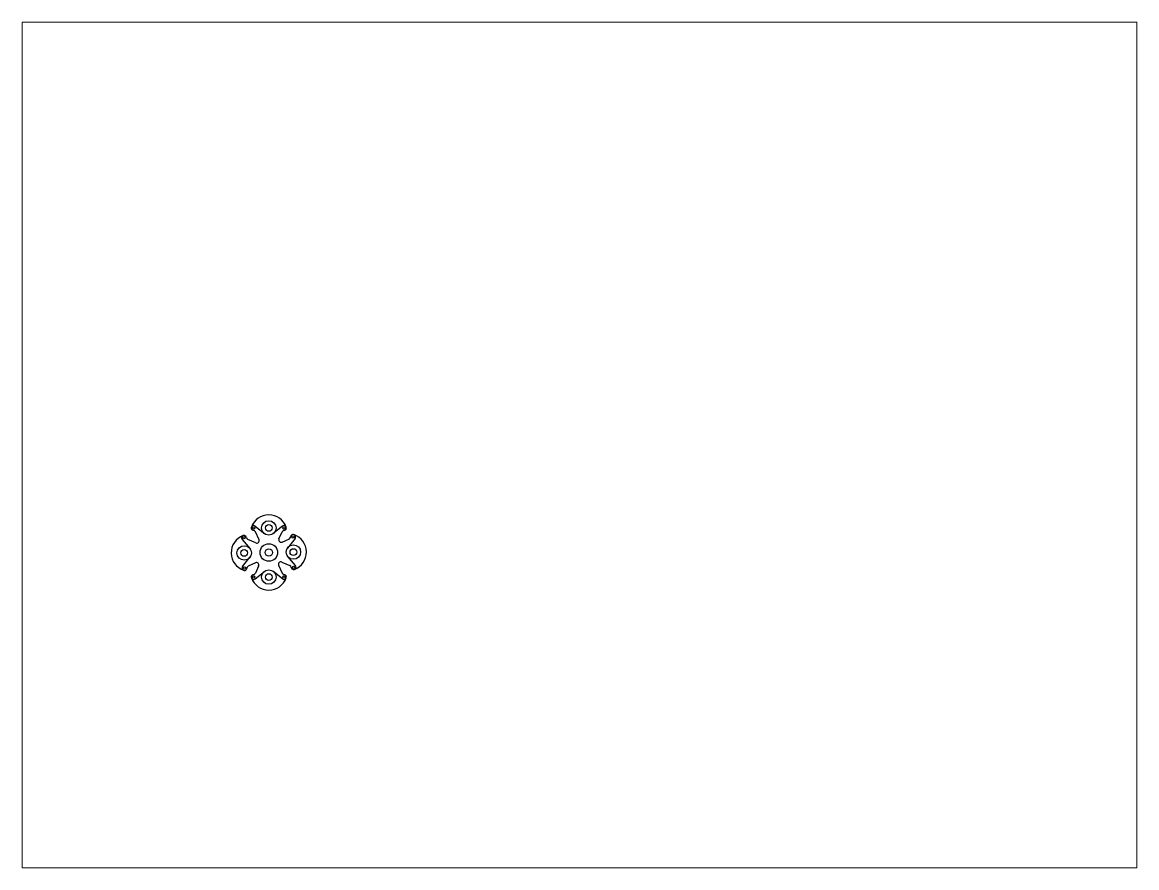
# Paper-space layout 'Layout1' of a CAD drawing. Header units: metres. Extents: x 26 to 231, y 20 to 176.
# The model-space entities are those that its viewports show. They can reach past a viewport. Long polylines and large blocks are cut down to what shows.
import ezdxf

# ---------------------------------------------------------------- set-up
doc = ezdxf.new("R2010")
doc.units = ezdxf.units.M

msp = doc.modelspace()

# ---------------------------------------------------------------- linework, layer by layer
for p, q in [((-56.4, 109.8), (-17, 77.3)), ((-56.4, 109.8), (-17, 77.3)), ((-56.4, 109.8), (-17, 77.3)), ((56.4, 109.8), (17, 77.3)), ((56.4, 109.8), (17, 77.3)), ((56.4, 109.8), (17, 77.3)), ((-110.7, 54.5), (-77.6, 15.7)), ((-110.7, 54.5), (-77.6, 15.7)), ((-110.7, 54.5), (-77.6, 15.7)), ((-53.7, 39.6), (-87.2, 54.2)), ((-53.7, 39.6), (-87.2, 54.2)), ((-53.7, 39.6), (-87.2, 54.2)), ((-40.6, 53), (-55.7, 86.3)), ((-40.6, 53), (-55.7, 86.3)), ((-40.6, 53), (-55.7, 86.3)), ((42.1, 56.2), (55.7, 86.3)), ((42.1, 56.2), (55.7, 86.3)), ((42.1, 56.2), (55.7, 86.3)), ((55.5, 43), (85.3, 57.2)), ((55.5, 43), (85.3, 57.2)), ((55.5, 43), (85.3, 57.2)), ((108.8, 58.3), (77, 18.4)), ((108.8, 58.3), (77, 18.4)), ((108.8, 58.3), (77, 18.4)), ((-108.8, -58.3), (-77, -18.4)), ((-108.8, -58.3), (-77, -18.4)), ((-108.8, -58.3), (-77, -18.4)), ((-55.5, -43), (-85.3, -57.2)), ((-55.5, -43), (-85.3, -57.2)), ((-55.5, -43), (-85.3, -57.2)), ((53.7, -39.6), (87.2, -54.2)), ((53.7, -39.6), (87.2, -54.2)), ((53.7, -39.6), (87.2, -54.2)), ((110.7, -54.5), (77.6, -15.7)), ((110.7, -54.5), (77.6, -15.7)), ((110.7, -54.5), (77.6, -15.7)), ((-56.4, -109.8), (-17, -77.3)), ((-56.4, -109.8), (-17, -77.3)), ((-56.4, -109.8), (-17, -77.3)), ((-42.1, -56.2), (-55.7, -86.3)), ((-42.1, -56.2), (-55.7, -86.3)), ((-42.1, -56.2), (-55.7, -86.3)), ((56.4, -109.8), (17, -77.3)), ((56.4, -109.8), (17, -77.3)), ((56.4, -109.8), (17, -77.3)), ((40.6, -53), (55.7, -86.3)), ((40.6, -53), (55.7, -86.3)), ((40.6, -53), (55.7, -86.3))]:
    msp.add_line(p, q)
for centre, radius in [((-62.9, 102), 5), ((-62.9, 102), 5), ((-62.9, 102), 5), ((0, 102), 30), ((0, 102), 30), ((0, 102), 30), ((0, 102), 14), ((0, 102), 14), ((0, 102), 14), ((62.9, 102), 5), ((62.9, 102), 5), ((62.9, 102), 5), ((-103.1, 61.1), 5), ((-103.1, 61.1), 5), ((-103.1, 61.1), 5), ((100.9, 64.6), 5), ((100.9, 64.6), 5), ((100.9, 64.6), 5), ((-102, -1.8), 30), ((-102, -1.8), 30), ((-102, -1.8), 30), ((-102, -1.8), 14), ((-102, -1.8), 14), ((-102, -1.8), 14), ((0, 0), 36.4), ((0, 0), 36.4), ((0, 0), 36.4), ((0, 0), 36.4), ((0, 0), 36.4), ((0, 0), 36.4), ((0, 0), 36.4), ((0, 0), 36.4), ((0, 0), 36.3), ((0, 0), 36.3), ((0, 0), 36.3), ((0, 0), 36.3), ((0, 0), 36.3), ((0, 0), 36.3), ((0, 0), 36.3), ((0, 0), 36.3), ((0, 0), 15), ((0, 0), 15), ((0, 0), 15), ((0, 0), 15), ((0, 0), 15), ((0, 0), 15), ((0, 0), 15), ((0, 0), 15), ((0, 0), 15), ((0, 0), 15), ((0, 0), 15), ((0, 0), 15), ((0, 0), 15), ((0, 0), 15), ((0, 0), 15), ((0, 0), 15), ((102, 1.8), 30), ((102, 1.8), 30), ((102, 1.8), 30), ((102, 1.8), 14), ((102, 1.8), 14), ((102, 1.8), 14), ((-100.9, -64.6), 5), ((-100.9, -64.6), 5), ((-100.9, -64.6), 5), ((0, -102), 30), ((0, -102), 30), ((0, -102), 30), ((0, -102), 14), ((0, -102), 14), ((0, -102), 14), ((103.1, -61.1), 5), ((103.1, -61.1), 5), ((103.1, -61.1), 5), ((-62.9, -102), 5), ((-62.9, -102), 5), ((-62.9, -102), 5), ((62.9, -102), 5), ((62.9, -102), 5), ((62.9, -102), 5)]:
    msp.add_circle(centre, radius)
for centre, radius, start, end in [((0, 79.4), 76.8, 19.8656, 160.1344), ((-62.8, 102), 10, 50.6104, 264.1163), ((-62.8, 102), 10, 50.6104, 264.1163), ((-62.8, 102), 10, 50.6104, 264.1163), ((62.8, 102), 10, 275.8837, 129.3896), ((62.8, 102), 10, 275.8837, 129.3896), ((62.8, 102), 10, 275.8837, 129.3896), ((-79.3, -1.4), 76.7, 110.8705, 251.1392), ((-79.3, -1.4), 76.7, 110.8705, 251.1392), ((-79.3, -1.4), 76.7, 110.8705, 251.1392), ((-103.1, 61), 10, 6.8886, 220.3944), ((-103.1, 61), 10, 6.8886, 220.3944), ((-103.1, 61), 10, 6.8886, 220.3944), ((-83.3, 63.4), 10, 186.8886, 246.5679), ((-83.3, 63.4), 10, 186.8886, 246.5679), ((-83.3, 63.4), 10, 186.8886, 246.5679), ((-83.3, 63.4), 10, 186.8886, 246.5679), ((-83.3, 63.4), 10, 186.8886, 246.5679), ((-83.3, 63.4), 10, 186.8886, 246.5679), ((-64.8, 82.1), 10, 24.437, 84.1163), ((-64.8, 82.1), 10, 24.437, 84.1163), ((-64.8, 82.1), 10, 24.437, 84.1163), ((-64.8, 82.1), 10, 24.437, 84.1163), ((-64.8, 82.1), 10, 24.437, 84.1163), ((-64.8, 82.1), 10, 24.437, 84.1163), ((-49.7, 48.8), 10, 246.5679, 24.437), ((51.2, 52.1), 10, 155.563, 295.4418), ((64.8, 82.1), 10, 95.8837, 155.563), ((64.8, 82.1), 10, 95.8837, 155.563), ((64.8, 82.1), 10, 95.8837, 155.563), ((64.8, 82.1), 10, 95.8837, 155.563), ((64.8, 82.1), 10, 95.8837, 155.563), ((64.8, 82.1), 10, 95.8837, 155.563), ((81, 66.3), 10, 295.4418, 355.1211), ((81, 66.3), 10, 295.4418, 355.1211), ((81, 66.3), 10, 295.4418, 355.1211), ((81, 66.3), 10, 295.4418, 355.1211), ((81, 66.3), 10, 295.4418, 355.1211), ((81, 66.3), 10, 295.4418, 355.1211), ((100.9, 64.6), 10, 321.6153, 175.1211), ((100.9, 64.6), 10, 321.6153, 175.1211), ((100.9, 64.6), 10, 321.6153, 175.1211), ((79.3, 1.4), 76.7, 290.8705, 71.1392), ((79.3, 1.4), 76.7, 290.8705, 71.1392), ((79.3, 1.4), 76.7, 290.8705, 71.1392), ((-51.2, -52.1), 10, 335.563, 115.4418), ((49.7, -48.8), 10, 66.5679, 204.437), ((-100.9, -64.6), 10, 141.6153, 355.1211), ((-100.9, -64.6), 10, 141.6153, 355.1211), ((-100.9, -64.6), 10, 141.6153, 355.1211), ((-81, -66.3), 10, 115.4418, 175.1211), ((-81, -66.3), 10, 115.4418, 175.1211), ((-81, -66.3), 10, 115.4418, 175.1211), ((-81, -66.3), 10, 115.4418, 175.1211), ((-81, -66.3), 10, 115.4418, 175.1211), ((-81, -66.3), 10, 115.4418, 175.1211), ((-62.8, -102), 10, 95.8837, 309.3896), ((-62.8, -102), 10, 95.8837, 309.3896), ((-62.8, -102), 10, 95.8837, 309.3896), ((-64.8, -82.1), 10, 275.8837, 335.563), ((-64.8, -82.1), 10, 275.8837, 335.563), ((-64.8, -82.1), 10, 275.8837, 335.563), ((-64.8, -82.1), 10, 275.8837, 335.563), ((-64.8, -82.1), 10, 275.8837, 335.563), ((-64.8, -82.1), 10, 275.8837, 335.563), ((64.8, -82.1), 10, 204.437, 264.1163), ((64.8, -82.1), 10, 204.437, 264.1163), ((64.8, -82.1), 10, 204.437, 264.1163), ((64.8, -82.1), 10, 204.437, 264.1163), ((64.8, -82.1), 10, 204.437, 264.1163), ((64.8, -82.1), 10, 204.437, 264.1163), ((62.8, -102), 10, 230.6104, 84.1163), ((62.8, -102), 10, 230.6104, 84.1163), ((62.8, -102), 10, 230.6104, 84.1163), ((83.3, -63.4), 10, 6.8886, 66.5679), ((83.3, -63.4), 10, 6.8886, 66.5679), ((83.3, -63.4), 10, 6.8886, 66.5679), ((83.3, -63.4), 10, 6.8886, 66.5679), ((83.3, -63.4), 10, 6.8886, 66.5679), ((83.3, -63.4), 10, 6.8886, 66.5679), ((103.1, -61), 10, 186.8886, 40.3944), ((103.1, -61), 10, 186.8886, 40.3944), ((103.1, -61), 10, 186.8886, 40.3944), ((0, -79.4), 76.8, 199.8656, 340.1344), ((0, -79.4), 76.8, 199.8656, 340.1344), ((0, -79.4), 76.8, 199.8656, 340.1344)]:
    msp.add_arc(centre, radius, start, end)

psp = doc.layouts.get("Layout1")

# ---------------------------------------------------------------- viewports
at = {"layer": '0'}
psp.add_viewport(center=(128.5, 97.5), size=(205.6, 156), view_center_point=(1289.24, 446.1), view_height=3508.7183, dxfattribs=at)

doc.saveas('drawing.dxf')
